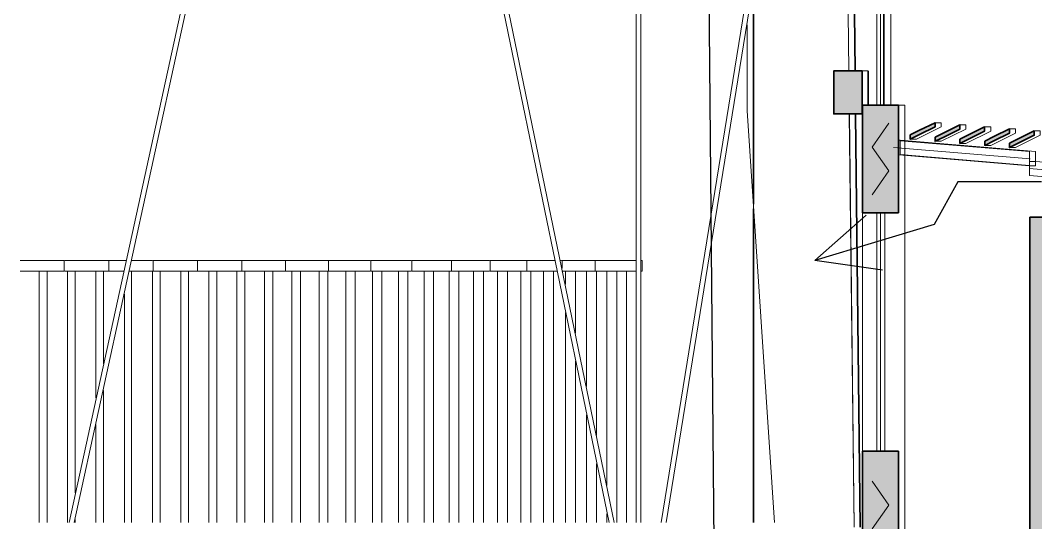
# Model space of a CAD drawing. Header units: millimetres. Extents: x 0 to 153524, y 0 to 59400.
# Drawn here: x 56417 to 60676, y 27301 to 29406 of the extents above; entities that cross this region are included whole.
import ezdxf

# ---------------------------------------------------------------- set-up
doc = ezdxf.new("R2010")
doc.units = ezdxf.units.MM
for name, color, linetype, lineweight in [('01_切断（構造・壁）', 7, 'Continuous', 35), ('03_切断（ガラス）', 5, 'Continuous', 13), ('05_断熱（仮）', 2, 'Continuous', 9), ('10_見えがかり', 7, 'Continuous', 13), ('11_見えがかり（家具）', 8, 'Continuous', 9), ('12_見えがかり（ガラス）', 5, 'Continuous', 9)]:
    doc.layers.add(name, color=color, linetype=linetype, lineweight=lineweight)

msp = doc.modelspace()

# ---------------------------------------------------------------- hatches: boundary and pattern name
at = {"layer": '01_切断（構造・壁）'}
for points in [[(59948.8, 29069.1), (59948.8, 29014), (59947.6, 29014), (59938.2, 29014), (59928.8, 29014), (59919.3, 29014), (59909.9, 29014), (59900.5, 29014), (59891.1, 29014), (59881.6, 29014), (59872.2, 29014), (59862.8, 29014), (59853.4, 29014), (59844, 29014), (59834.5, 29014), (59828.8, 29014), (59828.8, 29138.9), (59828.8, 29194), (59834.5, 29194), (59844, 29194), (59853.4, 29194), (59862.8, 29194), (59872.2, 29194), (59881.6, 29194), (59891.1, 29194), (59900.5, 29194), (59909.9, 29194), (59919.3, 29194), (59928.8, 29194), (59938.2, 29194), (59947.6, 29194), (59948.8, 29194)], [(60100.2, 28617.6), (60100.2, 28600), (60094.3, 28600), (59950.2, 28600), (59950.2, 29032.8), (59950.2, 29050), (60013.4, 29050), (60039.5, 29050), (60062.5, 29050), (60072.3, 29050), (60078, 29050), (60098.5, 29050), (60100.2, 29050)], [(60150.1, 28925.8), (60189.2, 28945.2), (60254, 28977.2), (60254, 28970.4), (60254, 28959.2), (60189.2, 28927.2), (60150.1, 28907.8), (60150.1, 28919.1)], [(60254.1, 28917.2), (60293.2, 28936.5), (60358, 28968.5), (60358, 28961.7), (60358, 28950.5), (60293.2, 28918.5), (60254.1, 28899.2), (60254.1, 28910.4)], [(60358.1, 28908.5), (60397.2, 28927.8), (60462, 28959.8), (60462, 28953.1), (60462, 28941.8), (60397.2, 28909.8), (60358.1, 28890.5), (60358.1, 28901.7)], [(60462.1, 28899.8), (60501.2, 28919.2), (60566, 28951.2), (60566, 28944.4), (60566, 28933.2), (60501.2, 28901.2), (60462.1, 28881.8), (60462.1, 28893.1)], [(60566.1, 28891.2), (60605.2, 28910.5), (60670, 28942.5), (60670, 28935.7), (60670, 28924.5), (60605.2, 28892.5), (60566.1, 28873.2), (60566.1, 28884.4)], [(60799.8, 28581), (60801.6, 28580.9), (60801.7, 28579), (60801.7, 28310.5), (60801.7, 28310.5), (60801.7, 24037.2), (60801.7, 24037.2), (60801.7, 24037.2), (60801.7, 24037.2), (60801.7, 24002), (60801.6, 24000.1), (60799.8, 24000), (60653.7, 24000), (60651.8, 24000.1), (60651.7, 24002), (60651.7, 24037.2), (60651.7, 24037.2), (60651.7, 28310.4), (60651.7, 28310.4), (60651.7, 28310.4), (60651.7, 28579), (60651.8, 28580.9), (60653.7, 28581)], [(60100.2, 26446.8), (60100.2, 26400), (60094.3, 26400), (59950.2, 26400), (59950.2, 27554.2), (59950.2, 27600), (59955.9, 27600), (60100.2, 27600)]]:
    msp.add_hatch(color=7, dxfattribs=at).paths.add_polyline_path(points)
at = {"layer": '05_断熱（仮）', "true_color": 0xf3d98b}
for points in [[(59975.2, 28625), (59975.2, 29025), (60075.2, 29025), (60075.2, 28625)], [(59975.2, 26425), (59975.2, 27575), (60075.2, 27575), (60075.2, 26425)]]:
    msp.add_hatch(color=8, dxfattribs=at).paths.add_polyline_path(points)

# ---------------------------------------------------------------- linework, layer by layer
at = {"layer": '01_切断（構造・壁）'}
for points in [[(59948.8, 29069.1), (59948.8, 29014), (59947.6, 29014), (59938.2, 29014), (59928.8, 29014), (59919.3, 29014), (59909.9, 29014), (59900.5, 29014), (59891.1, 29014), (59881.6, 29014), (59872.2, 29014), (59862.8, 29014), (59853.4, 29014), (59844, 29014), (59834.5, 29014), (59828.8, 29014), (59828.8, 29138.9), (59828.8, 29194), (59834.5, 29194), (59844, 29194), (59853.4, 29194), (59862.8, 29194), (59872.2, 29194), (59881.6, 29194), (59891.1, 29194), (59900.5, 29194), (59909.9, 29194), (59919.3, 29194), (59928.8, 29194), (59938.2, 29194), (59947.6, 29194), (59948.8, 29194), (59948.8, 29069.1)], [(60100.2, 28617.6), (60100.2, 28600), (60094.3, 28600), (59950.2, 28600), (59950.2, 29032.8), (59950.2, 29050), (60013.4, 29050), (60039.5, 29050), (60062.5, 29050), (60072.3, 29050), (60078, 29050), (60098.5, 29050), (60100.2, 29050), (60100.2, 28617.6)], [(60150.1, 28925.8), (60189.2, 28945.2), (60254, 28977.2), (60254, 28970.4), (60254, 28959.2), (60189.2, 28927.2), (60150.1, 28907.8), (60150.1, 28919.1), (60150.1, 28925.8)], [(60254.1, 28917.2), (60293.2, 28936.5), (60358, 28968.5), (60358, 28961.7), (60358, 28950.5), (60293.2, 28918.5), (60254.1, 28899.2), (60254.1, 28910.4), (60254.1, 28917.2)], [(60358.1, 28908.5), (60397.2, 28927.8), (60462, 28959.8), (60462, 28953.1), (60462, 28941.8), (60397.2, 28909.8), (60358.1, 28890.5), (60358.1, 28901.7), (60358.1, 28908.5)], [(60462.1, 28899.8), (60501.2, 28919.2), (60566, 28951.2), (60566, 28944.4), (60566, 28933.2), (60501.2, 28901.2), (60462.1, 28881.8), (60462.1, 28893.1), (60462.1, 28899.8)], [(60566.1, 28891.2), (60605.2, 28910.5), (60670, 28942.5), (60670, 28935.7), (60670, 28924.5), (60605.2, 28892.5), (60566.1, 28873.2), (60566.1, 28884.4), (60566.1, 28891.2)], [(60799.8, 28581), (60801.6, 28580.9), (60801.7, 28579), (60801.7, 28310.5), (60801.7, 28310.5), (60801.7, 24037.2), (60801.7, 24037.2), (60801.7, 24037.2), (60801.7, 24037.2), (60801.7, 24002), (60801.6, 24000.1), (60799.8, 24000), (60653.7, 24000), (60651.8, 24000.1), (60651.7, 24002), (60651.7, 24037.2), (60651.7, 24037.2), (60651.7, 28310.4), (60651.7, 28310.4), (60651.7, 28310.4), (60651.7, 28579), (60651.8, 28580.9), (60653.7, 28581), (60799.8, 28581)], [(60100.2, 26446.8), (60100.2, 26400), (60094.3, 26400), (59950.2, 26400), (59950.2, 27554.2), (59950.2, 27600), (59955.9, 27600), (60100.2, 27600), (60100.2, 26446.8)]]:
    msp.add_lwpolyline(points, dxfattribs=at)
at = {"layer": '03_切断（ガラス）'}
for points in [[(60025.2, 29050), (60025.2, 30250)], [(60079.2, 28873.7), (60652.6, 28826)], [(60648.1, 28785.4), (62953, 28593.3)], [(60025.4, 28600), (60025.4, 27600)]]:
    msp.add_lwpolyline(points, dxfattribs=at)
at = {"layer": '05_断熱（仮）'}
for points in [[(59990.2, 28675), (60060.2, 28775), (59990.2, 28875), (60060.2, 28975)], [(59990.2, 26475), (60060.2, 26575), (59990.2, 26675), (60060.2, 26775), (59990.2, 26875), (60060.2, 26975), (59990.2, 27075), (60060.2, 27175), (59990.2, 27275), (60060.2, 27375), (59990.2, 27475)]]:
    msp.add_lwpolyline(points, dxfattribs=at)
at = {"layer": '10_見えがかり'}
for points in [[(59892.2, 29196), (59878.3, 30392)], [(59878.5, 30392), (59892.4, 29196)], [(59917.3, 29196), (59903.9, 30392)], [(59906.8, 30392), (59920.2, 29196)], [(59493.9, 29561), (59494.1, 28636.2)], [(59491.2, 28679.1), (59491, 29543.4)], [(59465.8, 29387.5), (59466.1, 29026.2), (59581.1, 27302)], [(59580.9, 27302), (59465.8, 29026.2), (59465.5, 29386.1)], [(59951.2, 29194), (59972.2, 29194), (59972.2, 29052)], [(59974.2, 29194), (59975, 29194), (59975, 29052)], [(60102.2, 29050), (60127.9, 29050), (60127.9, 24302)], [(59914.4, 27282), (59894.3, 29012)], [(59894.5, 29012), (59914.6, 27282)], [(59938.8, 27282), (59919.4, 29012)], [(59922.3, 29012), (59941.7, 27282)], [(60256, 28977.2), (60279.5, 28977.2), (60279.5, 28959.2), (60175.6, 28907.8), (60154.6, 28907.8)], [(60360, 28968.5), (60383.5, 28968.5), (60383.5, 28950.5), (60279.5, 28899.2), (60258.6, 28899.2)], [(60464, 28959.8), (60487.4, 28959.8), (60487.4, 28941.8), (60383.5, 28890.5), (60362.6, 28890.5)], [(60568, 28951.2), (60591.4, 28951.2), (60591.4, 28933.2), (60487.5, 28881.8), (60466.6, 28881.8)], [(60672, 28942.5), (60695.4, 28942.5), (60695.4, 28924.5), (60591.5, 28873.2), (60570.6, 28873.2)], [(59491.5, 27302), (59491.2, 28615.5)], [(59950.2, 27602), (59950.2, 28598)], [(59494.1, 28572.5), (59494.4, 27302)]]:
    msp.add_lwpolyline(points, dxfattribs=at)
at = {"layer": '11_見えがかり（家具）'}
for points in [[(59105.6, 27302), (59780.1, 31465)], [(59799.8, 31461.6), (59125.8, 27302)], [(58999.9, 27302), (58999.9, 31374.6)], [(59019.8, 31379.5), (59019.8, 27302)], [(58887.1, 27302), (58093.1, 31146.9), (58093, 31147.2), (58093.2, 31147.6), (58093.4, 31148)], [(58093.4, 31148), (58093.9, 31148.4), (58094.5, 31148.9), (58095.3, 31149.3), (58096.3, 31149.8), (58097.3, 31150.2), (58098.5, 31150.6), (58099.6, 31151), (58100.8, 31151.3), (58102, 31151.6), (58103.2, 31151.8), (58104.4, 31152), (58105.6, 31152.1), (58106.9, 31152.3), (58108.1, 31152.3), (58109.1, 31152.3), (58110.1, 31152.2), (58110.9, 31152.1), (58111.6, 31151.9), (58112.1, 31151.7), (58112.4, 31151.4), (58112.6, 31151.1), (58907.5, 27302.1), (58907.5, 27302)], [(56622.3, 27302), (56622.3, 27302.1), (57397.2, 30846.8)], [(57416.7, 30842.7), (56642.8, 27302)], [(56417.2, 28400), (56601.3, 28400), (56601.3, 28355), (56417.2, 28355)], [(56603.3, 28400), (56788.3, 28400), (56788.3, 28355), (56603.3, 28355)], [(56790.3, 28400), (56860.3, 28400)], [(56884.8, 28400), (56972.2, 28400)], [(56974.2, 28400), (57158.9, 28400)], [(57158.9, 28355), (56974.2, 28355), (56974.2, 28400)], [(57160.9, 28400), (57344.4, 28400)], [(57344.4, 28355), (57160.9, 28355), (57160.9, 28400)], [(57346.4, 28355), (57346.4, 28400), (57527.7, 28400)], [(57529.7, 28355), (57529.7, 28400), (57708.1, 28400)], [(57710.1, 28355), (57710.1, 28400), (57884.8, 28400)], [(57886.8, 28355), (57886.8, 28400), (58057.1, 28400)], [(58059.1, 28355), (58059.1, 28400), (58224.2, 28400)], [(58226.2, 28355), (58226.2, 28400), (58385.4, 28400)], [(58387.4, 28355), (58387.4, 28400), (58540, 28400)], [(58542, 28355), (58542, 28400), (58658.3, 28400)], [(58682.7, 28400), (58687.4, 28400)], [(58689.4, 28367.7), (58689.4, 28400), (58826.9, 28400)], [(58828.9, 28355), (58828.9, 28400), (58997.9, 28400)], [(59021.8, 28400), (59025.5, 28400), (59025.5, 28355), (59021.8, 28355)], [(56496.5, 27302), (56496.5, 28353)], [(56529.5, 28353), (56529.5, 27302)], [(56615.4, 27302), (56615.4, 28353)], [(56647.4, 28353), (56647.4, 27426.2)], [(56734.5, 27824.8), (56734.5, 28353)], [(56765.7, 28353), (56765.7, 27967.2)], [(56850.4, 28355), (56790.3, 28355)], [(56972.2, 28355), (56875, 28355)], [(56884.1, 28353), (56884.1, 27302)], [(56972, 27302), (56972, 28353)], [(57003.7, 28353), (57003.7, 27302)], [(57090.1, 27302), (57090.1, 28353)], [(57122.8, 28353), (57122.8, 27302)], [(57207.9, 27302), (57207.9, 28353)], [(57241.4, 28353), (57241.4, 27302)], [(57325.1, 27302), (57325.1, 28353)], [(57527.7, 28355), (57346.4, 28355)], [(57359.4, 28353), (57359.4, 27302)], [(57441, 27302), (57441, 28353)], [(57476.9, 28353), (57476.9, 27302)], [(57708.1, 28355), (57529.7, 28355)], [(57556.3, 27302), (57556.3, 28353)], [(57592.9, 28353), (57592.9, 27302)], [(57670.4, 27302), (57670.4, 28353)], [(57707.7, 28353), (57707.7, 27302)], [(57884.8, 28355), (57710.1, 28355)], [(57783.2, 27302), (57783.2, 28353)], [(57821.1, 28353), (57821.1, 27302)], [(58057.1, 28355), (57886.8, 28355)], [(57894, 27302), (57894, 28353)], [(57933.1, 28353), (57933.1, 27302)], [(58003.2, 27302), (58003.2, 28353)], [(58042.9, 28353), (58042.9, 27302)], [(58224.2, 28355), (58059.1, 28355)], [(58110.6, 27302), (58110.6, 28353)], [(58150.7, 28353), (58150.7, 27302)], [(58216, 27302), (58216, 28353)], [(58385.4, 28355), (58226.2, 28355)], [(58256.5, 28353), (58256.5, 27302)], [(58318.6, 27302), (58318.6, 28353)], [(58359.8, 28353), (58359.8, 27302)], [(58540, 28355), (58387.4, 28355)], [(58418.9, 27302), (58418.9, 28353)], [(58460.5, 28353), (58460.5, 27302)], [(58516.7, 27302), (58516.7, 28353)], [(58667.6, 28355), (58542, 28355)], [(58558.5, 28353), (58558.5, 27302)], [(58611.6, 27302), (58611.6, 28353)], [(58653.8, 28353), (58653.8, 27302)], [(58826.9, 28355), (58692, 28355)], [(58703.3, 28300.2), (58703.3, 28353)], [(58745.6, 28353), (58745.6, 28095.4)], [(58792, 27871.1), (58792, 28353)], [(58997.9, 28355), (58828.9, 28355)], [(58834.4, 28353), (58834.4, 27665.9)], [(58877.5, 27457.3), (58877.5, 28353)], [(58919.9, 28353), (58919.9, 27302)], [(58959.7, 27302), (58959.7, 28353)], [(56853.9, 27302), (56853.9, 28258.6)], [(58703.3, 27302), (58703.3, 28182.1)], [(58745.6, 27977.2), (58745.6, 27302)], [(56765.7, 27854.8), (56765.7, 27302)], [(58792, 27302), (58792, 27752.7)], [(56734.5, 27302), (56734.5, 27712.5)], [(58834.4, 27547.4), (58834.4, 27302)], [(56647.4, 27313.8), (56647.4, 27302)], [(58877.5, 27302), (58877.5, 27338.7)]]:
    msp.add_lwpolyline(points, dxfattribs=at)
at = {"layer": '12_見えがかり（ガラス）'}
for points in [[(60010, 29052), (60010, 30248)], [(60037.9, 30248), (60037.9, 29052)], [(60040, 29052), (60040, 30248)], [(60067.9, 30248), (60067.9, 29052)], [(60102.2, 28903.5), (60107.1, 28903.5), (60675.5, 28856.2), (60675.5, 28796.2), (60650, 28796.2), (60102.2, 28841.8)], [(60107.1, 28901.4), (60107.1, 28843.5), (60650, 28798.3), (60650, 28856.2), (60107.1, 28901.4)], [(62868.3, 28570.3), (60650.5, 28755.2), (60650.5, 28815.2), (60677.1, 28815.2), (62976.8, 28623.5), (62976.8, 28563.5), (62950.4, 28563.5)], [(60010.1, 27602), (60010.1, 28598)], [(60044, 28598), (60044, 27602)]]:
    msp.add_lwpolyline(points, dxfattribs=at)
at = {"layer": '45_換気'}
for points in [[(59350, 24750), (59300, 30300), (59500, 31900), (59600, 33200)], [(60700, 28730), (60350, 28730), (60250, 28550), (59750, 28400)], [(60033.5, 28359.8), (59750, 28400), (59964.6, 28589.6)]]:
    msp.add_lwpolyline(points, dxfattribs=at)

doc.saveas('drawing.dxf')
